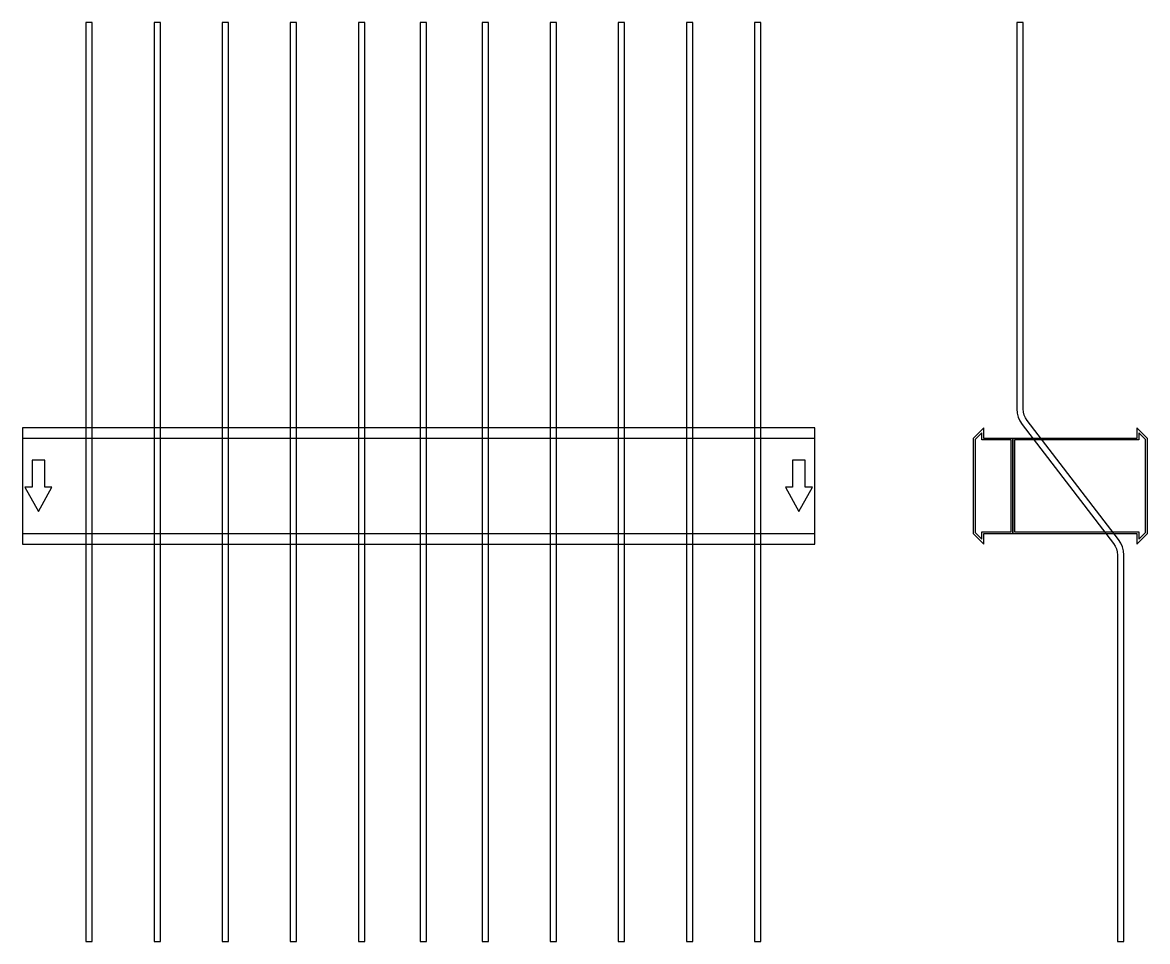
# Model space of a CAD drawing. Extents: x 0 to 1420, y -575 to 585.
import ezdxf

# ---------------------------------------------------------------- set-up
doc = ezdxf.new("R2010")
doc.units = 0
doc.layers.add('Halfen', color=7, linetype='CONTINUOUS')

msp = doc.modelspace()

# ---------------------------------------------------------------- linework, layer by layer
at = {"layer": 'Halfen', "color": 7}
for points in [[(88, -575.304), (88, 585.215), (80, 585.215), (80, -575.304)], [(174, -575.304), (174, 585.215), (166, 585.215), (166, -575.304)], [(260, -575.304), (260, 585.215), (252, 585.215), (252, -575.304)], [(346, -575.304), (346, 585.215), (338, 585.215), (338, -575.304)], [(432, -575.304), (432, 585.215), (424, 585.215), (424, -575.304)], [(510, -575.304), (510, 585.215), (502, 585.215), (502, -575.304)], [(588, -575.304), (588, 585.215), (580, 585.215), (580, -575.304)], [(674, -575.304), (674, 585.215), (666, 585.215), (666, -575.304)], [(760, -575.304), (760, 585.215), (752, 585.215), (752, -575.304)], [(846, -575.304), (846, 585.215), (838, 585.215), (838, -575.304)], [(932, -575.304), (932, 585.215), (924, 585.215), (924, -575.304)], [(1390, -575.304), (1390, -87.304), (1389.573, -82.091), (1388.302, -77.018), (1386.221, -72.219), (1383.387, -67.824), (1267.96, 82.605), (1265.834, 85.902), (1264.274, 89.501), (1263.321, 93.306), (1263, 97.215), (1263, 585.215), (1255, 585.215), (1255, 97.215), (1255.427, 92.002), (1256.698, 86.929), (1258.779, 82.13), (1261.613, 77.735), (1377.04, -72.694), (1379.166, -75.99), (1380.726, -79.589), (1381.679, -83.394), (1382, -87.304), (1382, -575.304)], [(0, -73.5), (1000, -73.5), (1000, 73.5), (0, 73.5)], [(1250, -60), (1250, 60), (1213.5, 60), (1213.5, 73.5), (1200, 60), (1200, -60), (1213.5, -73.5), (1213.5, -60)], [(1420, -60), (1420, 60), (1406.5, 73.5), (1406.5, 60), (1250, 60), (1250, -60), (1406.5, -60), (1406.5, -73.5)], [(0, -60), (1000, -60), (1000, 60), (0, 60)], [(1248, -58), (1248, 58), (1211, 58), (1211, 67.25), (1202.5, 58.75), (1202.5, -58.75), (1211, -67.25), (1211, -58)], [(1417.5, -58.75), (1417.5, 58.75), (1409, 67.25), (1409, 58), (1252, 58), (1252, -58), (1409, -58), (1409, -67.25)], [(20, -32.5), (37, -1.5), (28, -1.5), (28, 32.5), (12, 32.5), (12, -1.5), (3, -1.5)], [(980, -32.5), (997, -1.5), (988, -1.5), (988, 32.5), (972, 32.5), (972, -1.5), (963, -1.5)]]:
    msp.add_lwpolyline(points, close=True, dxfattribs=at)

doc.saveas('drawing.dxf')
